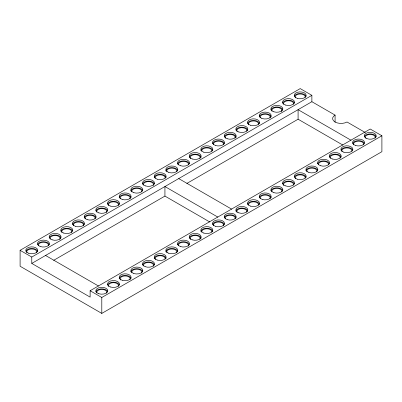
<?xml version="1.0" encoding="UTF-8"?>
<svg xmlns="http://www.w3.org/2000/svg" width="402" height="402" viewBox="0 0 402 402"><rect width="100%" height="100%" fill="white"/><g stroke="black" fill="none" stroke-linecap="round" stroke-linejoin="round"><path stroke-width="0.6" d="M31.773 263.421L90.123 297.113L90.123 290.746L370.227 129.027L381.9 135.765L381.9 151.685L101.796 313.399L20.1 266.235L20.1 250.315L300.204 88.601L311.877 95.339L311.877 101.706L31.773 263.421L31.773 257.054L311.877 95.339M53.697 260.315L164.931 196.091L209.779 221.984M186.855 183.433L298.088 119.213L342.936 145.107M90.123 290.746L101.796 297.485L381.9 135.765M311.877 101.706L335.077 115.103L335.077 122.263M365.373 132.59L347.026 121.997A8.447 4.879 0 0 1 335.077 121.997A8.447 4.879 0 0 1 335.077 115.103M351.041 140.233L298.088 109.666L298.088 119.213M178.714 178.583L231.668 209.156M217.884 217.115L164.931 186.543L164.931 196.091M45.557 255.461L98.505 286.033M20.1 250.315L31.773 257.054M101.796 297.485L101.796 313.399M95.877 291.847A5.98 3.452 0 0 1 101.585 288.887A5.98 3.452 0 0 1 107.641 291.601M96.842 292.957A5.07 2.925 0 0 1 101.977 289.41A5.07 2.925 0 0 1 106.661 293.164M107.55 285.108A5.98 3.452 0 0 1 113.47 282.149A5.98 3.452 0 0 1 119.384 285.108M108.605 286.425A5.07 2.925 0 0 1 113.47 282.671A5.07 2.925 0 0 1 118.329 286.425M119.178 278.616A5.98 3.452 0 0 1 124.927 275.41A5.98 3.452 0 0 1 131.057 278.37M120.53 280.073A5.07 2.925 0 0 1 124.776 275.943A5.07 2.925 0 0 1 130.002 279.686M130.846 271.878A5.98 3.452 0 0 1 136.595 268.672A5.98 3.452 0 0 1 142.725 271.631M131.856 272.742A5.07 2.925 0 0 1 137.172 269.204A5.07 2.925 0 0 1 141.559 273.144M142.519 265.139A5.98 3.452 0 0 1 148.479 261.933A5.98 3.452 0 0 1 154.443 265.139M143.529 266.008A5.07 2.925 0 0 1 148.84 262.466A5.07 2.925 0 0 1 153.227 266.405M154.187 258.401A5.98 3.452 0 0 1 160.152 255.195A5.98 3.452 0 0 1 166.116 258.401M155.288 259.471A5.07 2.925 0 0 1 159.79 255.727A5.07 2.925 0 0 1 165.167 259.064M165.845 251.908A5.98 3.452 0 0 1 171.398 248.466A5.98 3.452 0 0 1 177.739 251.416M166.961 252.732A5.07 2.925 0 0 1 171.825 248.984A5.07 2.925 0 0 1 176.684 252.732M177.528 244.924A5.98 3.452 0 0 1 183.282 241.723A5.98 3.452 0 0 1 189.412 244.677M178.543 245.793A5.07 2.925 0 0 1 183.855 242.25A5.07 2.925 0 0 1 188.242 246.19M189.201 238.185A5.98 3.452 0 0 1 195.166 234.979A5.98 3.452 0 0 1 201.126 238.185M190.417 239.456A5.07 2.925 0 0 1 195.166 235.507A5.07 2.925 0 0 1 199.915 239.456M200.874 231.446A5.98 3.452 0 0 1 206.834 228.241A5.98 3.452 0 0 1 212.799 231.446M201.819 232.11A5.07 2.925 0 0 1 206.834 228.768A5.07 2.925 0 0 1 211.854 232.11M212.588 224.462A5.98 3.452 0 0 1 218.507 221.502A5.98 3.452 0 0 1 224.422 224.462M213.643 225.778A5.07 2.925 0 0 1 218.507 222.03A5.07 2.925 0 0 1 223.371 225.778M224.261 217.723A5.98 3.452 0 0 1 230.391 214.768A5.98 3.452 0 0 1 236.14 217.969M225.226 218.839A5.07 2.925 0 0 1 230.175 215.291A5.07 2.925 0 0 1 235.13 218.839M235.884 211.231A5.98 3.452 0 0 1 241.848 208.025A5.98 3.452 0 0 1 247.813 211.231M237.1 212.502A5.07 2.925 0 0 1 241.486 208.558A5.07 2.925 0 0 1 246.803 212.1M247.557 204.492A5.98 3.452 0 0 1 253.521 201.286A5.98 3.452 0 0 1 259.481 204.492M248.501 205.156A5.07 2.925 0 0 1 253.521 201.814A5.07 2.925 0 0 1 258.536 205.156M259.275 197.513A5.98 3.452 0 0 1 265.405 194.553A5.98 3.452 0 0 1 271.154 197.754M260.174 198.417A5.07 2.925 0 0 1 265.551 195.086A5.07 2.925 0 0 1 270.054 198.824M270.943 190.774A5.98 3.452 0 0 1 277.073 187.814A5.98 3.452 0 0 1 282.822 191.015M271.908 191.885A5.07 2.925 0 0 1 276.862 188.337A5.07 2.925 0 0 1 281.812 191.885M282.616 184.036A5.98 3.452 0 0 1 288.53 181.076A5.98 3.452 0 0 1 294.45 184.036M283.782 185.548A5.07 2.925 0 0 1 288.169 181.609A5.07 2.925 0 0 1 293.485 185.146M294.359 177.056A5.98 3.452 0 0 1 300.415 174.337A5.98 3.452 0 0 1 306.123 177.297M295.339 178.614A5.07 2.925 0 0 1 299.842 174.87A5.07 2.925 0 0 1 305.218 178.207M305.957 170.559A5.98 3.452 0 0 1 311.877 167.599A5.98 3.452 0 0 1 317.791 170.559M307.012 171.875A5.07 2.925 0 0 1 311.877 168.121A5.07 2.925 0 0 1 316.736 171.875M317.625 163.82A5.98 3.452 0 0 1 323.545 160.86A5.98 3.452 0 0 1 329.464 163.82M318.49 164.518A5.07 2.925 0 0 1 323.906 161.393A5.07 2.925 0 0 1 328.499 164.936M329.298 157.082A5.98 3.452 0 0 1 335.218 154.122A5.98 3.452 0 0 1 341.132 157.082M330.263 158.197A5.07 2.925 0 0 1 335.218 154.649A5.07 2.925 0 0 1 340.167 158.197M341.047 150.102A5.98 3.452 0 0 1 346.886 147.383A5.98 3.452 0 0 1 352.73 150.102M342.022 151.66A5.07 2.925 0 0 1 346.524 147.916A5.07 2.925 0 0 1 351.906 151.252M352.715 143.363A5.98 3.452 0 0 1 358.559 140.645A5.98 3.452 0 0 1 364.398 143.363M353.695 144.921A5.07 2.925 0 0 1 358.559 141.172A5.07 2.925 0 0 1 363.423 144.921M364.388 136.625A5.98 3.452 0 0 1 370.443 133.911A5.98 3.452 0 0 1 376.146 136.866M365.368 138.182A5.07 2.925 0 0 1 370.227 134.434A5.07 2.925 0 0 1 375.091 138.182M25.929 251.175A5.98 3.452 0 0 1 31.984 248.456A5.98 3.452 0 0 1 37.687 251.416M26.909 252.732A5.07 2.925 0 0 1 31.773 248.984A5.07 2.925 0 0 1 36.632 252.732M37.602 244.436A5.98 3.452 0 0 1 43.657 241.723A5.98 3.452 0 0 1 49.361 244.677M38.491 245.793A5.07 2.925 0 0 1 43.441 242.245A5.07 2.925 0 0 1 48.396 245.793M49.27 237.698A5.98 3.452 0 0 1 55.114 234.979A5.98 3.452 0 0 1 60.953 237.698M50.16 239.054A5.07 2.925 0 0 1 55.476 235.512A5.07 2.925 0 0 1 59.863 239.456M60.868 231.2A5.98 3.452 0 0 1 66.571 228.246A5.98 3.452 0 0 1 72.626 230.959M61.923 232.517A5.07 2.925 0 0 1 66.782 228.768A5.07 2.925 0 0 1 71.646 232.517M72.536 224.462A5.98 3.452 0 0 1 78.455 221.502A5.98 3.452 0 0 1 84.375 224.462M73.591 225.778A5.07 2.925 0 0 1 78.455 222.03A5.07 2.925 0 0 1 83.32 225.778M84.209 217.723A5.98 3.452 0 0 1 90.123 214.763A5.98 3.452 0 0 1 96.043 217.723M85.174 218.839A5.07 2.925 0 0 1 90.123 215.291A5.07 2.925 0 0 1 95.078 218.839M95.877 210.99A5.98 3.452 0 0 1 101.585 208.03A5.98 3.452 0 0 1 107.641 210.743M96.842 212.1A5.07 2.925 0 0 1 102.158 208.558A5.07 2.925 0 0 1 106.545 212.502M107.55 204.251A5.98 3.452 0 0 1 113.681 201.291A5.98 3.452 0 0 1 119.429 204.492M108.605 205.563A5.07 2.925 0 0 1 113.47 201.814A5.07 2.925 0 0 1 118.329 205.563M119.178 197.754A5.98 3.452 0 0 1 124.927 194.553A5.98 3.452 0 0 1 131.057 197.513M120.273 198.824A5.07 2.925 0 0 1 125.138 195.076A5.07 2.925 0 0 1 130.002 198.824M130.846 191.015A5.98 3.452 0 0 1 136.595 187.814A5.98 3.452 0 0 1 142.725 190.774M131.856 191.885A5.07 2.925 0 0 1 136.811 188.337A5.07 2.925 0 0 1 141.76 191.885M142.519 184.282A5.98 3.452 0 0 1 148.268 181.076A5.98 3.452 0 0 1 154.398 184.036M143.529 185.146A5.07 2.925 0 0 1 148.84 181.609A5.07 2.925 0 0 1 153.227 185.548M154.187 177.543A5.98 3.452 0 0 1 160.152 174.337A5.98 3.452 0 0 1 166.116 177.543M155.137 178.207A5.07 2.925 0 0 1 160.152 174.86A5.07 2.925 0 0 1 165.167 178.207M165.845 171.051A5.98 3.452 0 0 1 171.398 167.609A5.98 3.452 0 0 1 177.739 170.559M166.961 171.875A5.07 2.925 0 0 1 171.463 168.131A5.07 2.925 0 0 1 176.84 171.468M177.513 164.312A5.98 3.452 0 0 1 183.066 160.87A5.98 3.452 0 0 1 189.412 163.82M178.543 164.936A5.07 2.925 0 0 1 183.493 161.383A5.07 2.925 0 0 1 188.448 164.936M189.201 157.328A5.98 3.452 0 0 1 195.166 154.122A5.98 3.452 0 0 1 201.126 157.328M190.417 158.594A5.07 2.925 0 0 1 195.166 154.649A5.07 2.925 0 0 1 199.915 158.594M200.874 150.589A5.98 3.452 0 0 1 206.834 147.383A5.98 3.452 0 0 1 212.799 150.589M201.819 151.252A5.07 2.925 0 0 1 206.834 147.911A5.07 2.925 0 0 1 211.854 151.252M212.588 143.604A5.98 3.452 0 0 1 218.507 140.645A5.98 3.452 0 0 1 224.422 143.604M213.487 144.514A5.07 2.925 0 0 1 218.507 141.172A5.07 2.925 0 0 1 223.522 144.514M224.261 136.866A5.98 3.452 0 0 1 230.602 133.916A5.98 3.452 0 0 1 236.155 137.358M225.316 138.182A5.07 2.925 0 0 1 230.175 134.434A5.07 2.925 0 0 1 235.039 138.182M235.929 130.127A5.98 3.452 0 0 1 242.059 127.173A5.98 3.452 0 0 1 247.813 130.374M237.1 131.645A5.07 2.925 0 0 1 241.486 127.7A5.07 2.925 0 0 1 246.803 131.243M247.557 123.635A5.98 3.452 0 0 1 253.521 120.429A5.98 3.452 0 0 1 259.481 123.635M248.773 124.906A5.07 2.925 0 0 1 253.159 120.962A5.07 2.925 0 0 1 258.471 124.504M259.23 116.897A5.98 3.452 0 0 1 265.189 113.691A5.98 3.452 0 0 1 271.154 116.897M260.174 117.56A5.07 2.925 0 0 1 265.551 114.223A5.07 2.925 0 0 1 270.054 117.967M270.943 109.917A5.98 3.452 0 0 1 277.073 106.957A5.98 3.452 0 0 1 282.822 110.158M271.998 111.228A5.07 2.925 0 0 1 277.224 107.485A5.07 2.925 0 0 1 281.47 111.62M282.616 103.178A5.98 3.452 0 0 1 288.53 100.219A5.98 3.452 0 0 1 294.45 103.178M283.581 104.289A5.07 2.925 0 0 1 288.53 100.741A5.07 2.925 0 0 1 293.485 104.289M294.359 96.194A5.98 3.452 0 0 1 300.415 93.48A5.98 3.452 0 0 1 306.123 96.44M295.455 97.952A5.07 2.925 0 0 1 299.842 94.013A5.07 2.925 0 0 1 305.158 97.55M98.807 293.736A5.98 3.452 0 0 0 107.776 290.746A5.98 3.452 0 0 0 98.807 287.757A5.98 3.452 0 0 0 98.807 293.736M110.48 286.998A5.98 3.452 0 0 0 119.444 284.008A5.98 3.452 0 0 0 110.48 281.018A5.98 3.452 0 0 0 110.48 286.998M122.148 280.259A5.98 3.452 0 0 0 131.117 277.269A5.98 3.452 0 0 0 122.148 274.28A5.98 3.452 0 0 0 122.148 280.259M133.821 273.521A5.98 3.452 0 0 0 142.79 270.531A5.98 3.452 0 0 0 133.821 267.541A5.98 3.452 0 0 0 133.821 273.521M145.132 266.652A5.98 3.452 0 0 0 154.443 264.039A5.98 3.452 0 0 0 145.871 260.687A5.98 3.452 0 0 0 145.132 266.652M157.162 260.044A5.98 3.452 0 0 0 166.132 257.054A5.98 3.452 0 0 0 157.162 254.064A5.98 3.452 0 0 0 157.162 260.044M168.473 253.175A5.98 3.452 0 0 0 177.784 250.562A5.98 3.452 0 0 0 169.212 247.21A5.98 3.452 0 0 0 168.473 253.175M180.503 246.567A5.98 3.452 0 0 0 189.473 243.577A5.98 3.452 0 0 0 180.503 240.587A5.98 3.452 0 0 0 180.503 246.567M192.176 239.828A5.98 3.452 0 0 0 201.141 236.838A5.98 3.452 0 0 0 192.176 233.848A5.98 3.452 0 0 0 192.176 239.828M203.844 233.09A5.98 3.452 0 0 0 212.814 230.1A5.98 3.452 0 0 0 203.844 227.11A5.98 3.452 0 0 0 203.844 233.09M215.517 226.351A5.98 3.452 0 0 0 224.487 223.361A5.98 3.452 0 0 0 215.517 220.376A5.98 3.452 0 0 0 215.517 226.351M227.19 219.613A5.98 3.452 0 0 0 236.155 216.623A5.98 3.452 0 0 0 227.19 213.638A5.98 3.452 0 0 0 227.19 219.613M238.858 212.874A5.98 3.452 0 0 0 247.828 209.889A5.98 3.452 0 0 0 238.858 206.899A5.98 3.452 0 0 0 238.858 212.874M250.531 206.136A5.98 3.452 0 0 0 259.496 203.151A5.98 3.452 0 0 0 250.531 200.161A5.98 3.452 0 0 0 250.531 206.136M262.199 199.402A5.98 3.452 0 0 0 271.169 196.412A5.98 3.452 0 0 0 262.199 193.422A5.98 3.452 0 0 0 262.199 199.402M273.873 192.664A5.98 3.452 0 0 0 282.837 189.674A5.98 3.452 0 0 0 273.873 186.684A5.98 3.452 0 0 0 273.873 192.664M285.184 185.794A5.98 3.452 0 0 0 294.495 183.181A5.98 3.452 0 0 0 285.922 179.83A5.98 3.452 0 0 0 285.184 185.794M297.214 179.186A5.98 3.452 0 0 0 306.183 176.197A5.98 3.452 0 0 0 297.214 173.207A5.98 3.452 0 0 0 297.214 179.186M308.887 172.448A5.98 3.452 0 0 0 317.851 169.458A5.98 3.452 0 0 0 308.887 166.468A5.98 3.452 0 0 0 308.887 172.448M320.555 165.709A5.98 3.452 0 0 0 329.524 162.72A5.98 3.452 0 0 0 320.555 159.73A5.98 3.452 0 0 0 320.555 165.709M332.228 158.971A5.98 3.452 0 0 0 341.192 155.981A5.98 3.452 0 0 0 332.228 152.991A5.98 3.452 0 0 0 332.228 158.971M343.896 152.232A5.98 3.452 0 0 0 352.866 149.242A5.98 3.452 0 0 0 343.896 146.253A5.98 3.452 0 0 0 343.896 152.232M355.569 145.494A5.98 3.452 0 0 0 364.539 142.504A5.98 3.452 0 0 0 355.569 139.514A5.98 3.452 0 0 0 355.569 145.494M366.88 138.625A5.98 3.452 0 0 0 376.192 136.012A5.98 3.452 0 0 0 367.619 132.66A5.98 3.452 0 0 0 366.88 138.625M28.783 253.305A5.98 3.452 0 0 0 37.748 250.315A5.98 3.452 0 0 0 28.783 247.325A5.98 3.452 0 0 0 28.783 253.305M40.089 246.436A5.98 3.452 0 0 0 49.406 243.823A5.98 3.452 0 0 0 40.828 240.471A5.98 3.452 0 0 0 40.089 246.436M52.124 239.828A5.98 3.452 0 0 0 61.089 236.838A5.98 3.452 0 0 0 52.124 233.848A5.98 3.452 0 0 0 52.124 239.828M63.792 233.09A5.98 3.452 0 0 0 72.762 230.1A5.98 3.452 0 0 0 63.792 227.11A5.98 3.452 0 0 0 63.792 233.09M75.465 226.351A5.98 3.452 0 0 0 84.435 223.361A5.98 3.452 0 0 0 75.465 220.376A5.98 3.452 0 0 0 75.465 226.351M87.139 219.613A5.98 3.452 0 0 0 96.103 216.623A5.98 3.452 0 0 0 87.139 213.638A5.98 3.452 0 0 0 87.139 219.613M98.807 212.874A5.98 3.452 0 0 0 107.776 209.889A5.98 3.452 0 0 0 98.807 206.899A5.98 3.452 0 0 0 98.807 212.874M110.118 206.005A5.98 3.452 0 0 0 119.429 203.397A5.98 3.452 0 0 0 110.857 200.045A5.98 3.452 0 0 0 110.118 206.005M122.148 199.402A5.98 3.452 0 0 0 131.117 196.412A5.98 3.452 0 0 0 122.148 193.422A5.98 3.452 0 0 0 122.148 199.402M133.821 192.664A5.98 3.452 0 0 0 142.79 189.674A5.98 3.452 0 0 0 133.821 186.684A5.98 3.452 0 0 0 133.821 192.664M145.494 185.925A5.98 3.452 0 0 0 154.458 182.935A5.98 3.452 0 0 0 145.494 179.945A5.98 3.452 0 0 0 145.494 185.925M157.162 179.186A5.98 3.452 0 0 0 166.132 176.197A5.98 3.452 0 0 0 157.162 173.207A5.98 3.452 0 0 0 157.162 179.186M168.835 172.448A5.98 3.452 0 0 0 177.8 169.458A5.98 3.452 0 0 0 168.835 166.468A5.98 3.452 0 0 0 168.835 172.448M180.503 165.709A5.98 3.452 0 0 0 189.473 162.72A5.98 3.452 0 0 0 180.503 159.73A5.98 3.452 0 0 0 180.503 165.709M192.176 158.971A5.98 3.452 0 0 0 201.141 155.981A5.98 3.452 0 0 0 192.176 152.991A5.98 3.452 0 0 0 192.176 158.971M203.844 152.232A5.98 3.452 0 0 0 212.814 149.242A5.98 3.452 0 0 0 203.844 146.253A5.98 3.452 0 0 0 203.844 152.232M215.517 145.494A5.98 3.452 0 0 0 224.487 142.504A5.98 3.452 0 0 0 215.517 139.514A5.98 3.452 0 0 0 215.517 145.494M227.19 138.755A5.98 3.452 0 0 0 236.155 135.765A5.98 3.452 0 0 0 227.19 132.776A5.98 3.452 0 0 0 227.19 138.755M238.858 132.017A5.98 3.452 0 0 0 247.828 129.027A5.98 3.452 0 0 0 238.858 126.042A5.98 3.452 0 0 0 238.858 132.017M250.531 125.278A5.98 3.452 0 0 0 259.496 122.288A5.98 3.452 0 0 0 250.531 119.304A5.98 3.452 0 0 0 250.531 125.278M261.838 118.409A5.98 3.452 0 0 0 271.154 115.801A5.98 3.452 0 0 0 262.576 112.449A5.98 3.452 0 0 0 261.838 118.409M273.873 111.801A5.98 3.452 0 0 0 282.837 108.816A5.98 3.452 0 0 0 273.873 105.826A5.98 3.452 0 0 0 273.873 111.801M285.546 105.063A5.98 3.452 0 0 0 294.51 102.078A5.98 3.452 0 0 0 285.546 99.088A5.98 3.452 0 0 0 285.546 105.063M297.214 98.329A5.98 3.452 0 0 0 306.183 95.339A5.98 3.452 0 0 0 297.214 92.349A5.98 3.452 0 0 0 297.214 98.329"/></g></svg>
